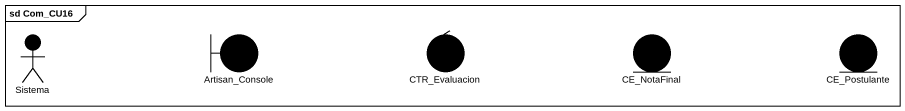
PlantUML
@startuml
mainframe sd Com_CU16
actor Sistema #000000
boundary Artisan_Console #000000
control CTR_Evaluacion #000000
entity CE_NotaFinal #000000
entity CE_Postulante #000000
@enduml
